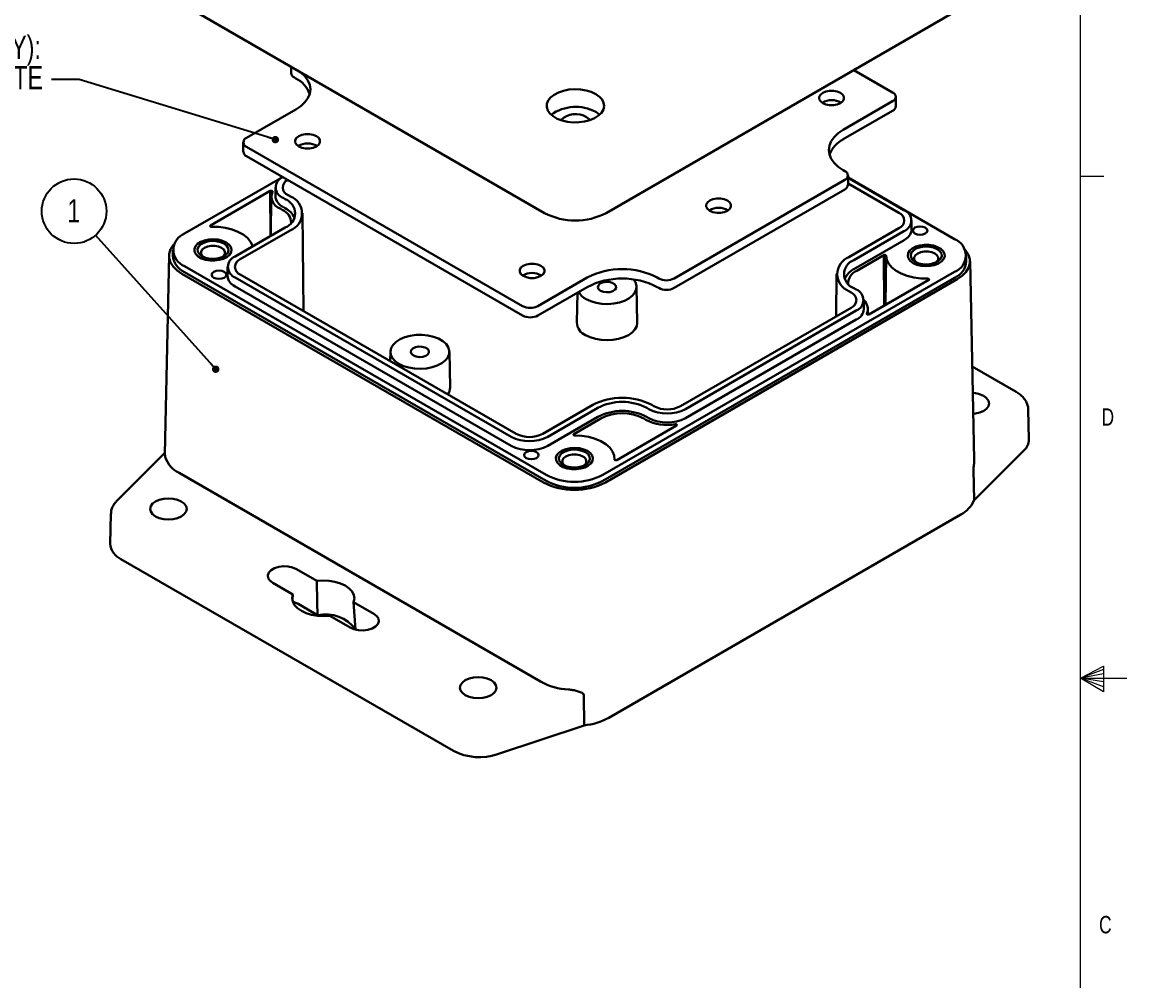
# Model space of a CAD drawing. Header units: inches. Extents: x 0.3 to 21.8, y 0.2 to 16.9.
# Drawn here: x 15.82 to 21.77, y 6.9 to 12.07 of the extents above; entities that cross this region are included whole.
import ezdxf

# ---------------------------------------------------------------- set-up
doc = ezdxf.new("R2010")
doc.units = ezdxf.units.IN
doc.header["$MEASUREMENT"] = 0
doc.layers.add('SLD-0', color=7, linetype='Continuous')
doc.styles.add('SLDTEXTSTYLE1', font='TXT', dxfattribs={"width": 0.75})
doc.dimstyles.new('SLDDIMSTYLE2', dxfattribs={"dimtxt": 0.18, "dimasz": 0.04, "dimexe": 0, "dimexo": 0.0625, "dimgap": 0, "dimtad": 0, "dimtih": 1, "dimtoh": 1, "dimdec": 0, "dimrnd": 1e-09, "dimzin": 0, "dimdsep": 46, "dimtxsty": 'Standard', "dimblk1": 'DOT', "dimblk2": 'DOT', "dimsah": 1, "dimcen": 0.09, "dimadec": 0, "dimazin": 0, "dimtfac": 0.04, "dimtdec": 0, "dimtofl": 0, "dimtmove": 0, "dimatfit": 3, "dimldrblk": 'DOT', "dimfxl": 0, "dimfrac": 2, "dimtolj": 1, "dimtzin": 0, "dimarcsym": 0})

# ---------------------------------------------------------------- blocks, each defined once
blk = doc.blocks.new('SW_NOTE_6')
at = {"layer": 'SLD-0', "color": 0, "char_height": 0.125, "attachment_point": 3, "style": 'SLDTEXTSTYLE1'}
for s, insert in [('WP-31B*15-PCB (REF. ONLY):', (-0.0569, 0.2366)), ('PCB TEMPLATE', (-0.0455, 0.0722))]:
    blk.add_mtext(s, dxfattribs=dict(at, insert=insert))
blk = doc.blocks.new('_DOT')
at = {"color": 0, "linetype": 'ByBlock', "lineweight": -2}
blk.add_line((-0.5, 0), (-1, 0), dxfattribs=at)
at = {"color": 0, "linetype": 'ByBlock', "const_width": 0.5}
blk.add_lwpolyline([(-0.25, 0, 1), (0.25, 0, 1)], format="xyb", close=True, dxfattribs=at)
blk = doc.blocks.new('SW_NOTE_7')
at = {"layer": 'SLD-0', "color": 0}
blk.add_circle((-0.1161, 0.1295), 0.174, dxfattribs=at)
at = {"layer": 'SLD-0', "color": 0, "insert": (-0.1174, 0.1944), "char_height": 0.125, "attachment_point": 2, "style": 'SLDTEXTSTYLE1'}
blk.add_mtext('1', dxfattribs=at)

msp = doc.modelspace()

# ---------------------------------------------------------------- linework, layer by layer
at = {"color": 7, "linetype": 'Continuous', "lineweight": 0}
for p, q in [((21.5229, 0.4106), (21.5229, 16.6606)), ((21.5229, 11.2436), (21.6479, 11.2436)), ((21.5229, 8.5356), (21.6469, 8.6011)), ((21.6469, 8.5827), (21.5229, 8.5356)), ((21.6469, 8.6011), (21.6469, 8.4623)), ((21.6469, 8.5587), (21.5229, 8.5356)), ((21.6469, 8.5164), (21.5229, 8.5356)), ((21.6469, 8.4896), (21.5229, 8.5356)), ((21.6469, 8.4623), (21.5229, 8.5356)), ((21.5229, 8.5356), (21.7729, 8.5356))]:
    msp.add_line(p, q, dxfattribs=at)
at = {"color": 7, "linetype": 'Continuous', "lineweight": 30}
for p, q in [((16.6721, 12.1759), (18.6329, 11.0439)), ((18.9652, 11.0439), (20.8638, 12.14)), ((17.2668, 11.8326), (17.2668, 11.7981)), ((20.5098, 11.6943), (20.3008, 11.8149)), ((17.284, 11.7741), (17.2919, 11.7696)), ((20.2439, 11.4928), (20.5098, 11.6463)), ((20.527, 11.6193), (20.527, 11.6703)), ((17.2919, 11.6026), (17.026, 11.4491)), ((20.2439, 11.4418), (20.5098, 11.5953)), ((17.0088, 11.4251), (17.0088, 11.3741)), ((17.026, 11.4011), (18.514, 10.5421)), ((17.026, 11.3501), (18.514, 10.4911)), ((20.2519, 11.2702), (20.2439, 11.2748)), ((17.2202, 11.238), (16.6922, 10.9333)), ((19.3316, 10.691), (20.2519, 11.2223)), ((20.2691, 11.1952), (20.2691, 11.2463)), ((20.8436, 10.9033), (20.2691, 11.235)), ((20.5708, 11.06), (20.2691, 11.2342)), ((20.5436, 11.0444), (20.2691, 11.2029)), ((16.8313, 10.9768), (17.1538, 11.163)), ((17.1556, 10.9201), (17.1538, 11.163)), ((17.1823, 11.1825), (17.1818, 11.1343)), ((17.2501, 11.1409), (17.2621, 11.134)), ((19.3316, 10.64), (20.2519, 11.1713)), ((17.1595, 11.1344), (17.1572, 10.9211)), ((17.223, 11.1252), (17.235, 11.1183)), ((17.2069, 11.0677), (17.2189, 11.0608)), ((17.2227, 11.0768), (17.2346, 11.0699)), ((17.3336, 10.5151), (17.328, 11.0429)), ((16.8313, 10.9711), (16.8313, 10.9768)), ((17.235, 10.966), (16.9651, 10.8102)), ((20.2737, 10.8062), (20.5436, 10.962)), ((20.612, 10.9555), (20.6115, 11.0037)), ((17.2621, 10.9503), (16.9922, 10.7945)), ((20.3008, 10.7906), (20.5708, 10.9464)), ((16.6289, 10.845), (16.6289, 10.8129)), ((20.3012, 10.7421), (20.5711, 10.8979)), ((16.6089, 10.8146), (16.5861, 9.7453)), ((20.317, 10.733), (20.4622, 10.8169)), ((20.4643, 10.5446), (20.4622, 10.8169)), ((20.4713, 10.5487), (20.4742, 10.8141)), ((20.9069, 10.7829), (20.9069, 10.8151)), ((20.9498, 9.7157), (20.9269, 10.7846)), ((16.6922, 10.7568), (18.641, 9.6318)), ((16.6922, 10.7246), (18.641, 9.5996)), ((16.9243, 10.7538), (16.9238, 10.7056)), ((18.9467, 9.6318), (20.8436, 10.7268)), ((16.6781, 10.7164), (18.6268, 9.5915)), ((16.9651, 10.6965), (18.4531, 9.8375)), ((16.9922, 10.7122), (18.4802, 9.8532)), ((18.5971, 10.5421), (18.863, 10.6956)), ((18.9467, 9.5996), (20.8436, 10.6947)), ((18.9609, 9.5915), (20.8577, 10.6865)), ((19.2406, 10.6956), (19.2486, 10.691)), ((20.2079, 10.7152), (20.2054, 10.487)), ((20.7045, 10.6833), (20.3821, 10.4971)), ((20.6993, 10.6803), (20.6993, 10.6902)), ((16.9647, 10.6481), (18.4527, 9.7891)), ((18.5971, 10.4911), (18.863, 10.6446)), ((18.81, 10.614), (18.8066, 10.4533)), ((19.1329, 10.4533), (19.1288, 10.6461)), ((19.2406, 10.6446), (19.2486, 10.64)), ((20.2857, 10.6157), (20.2737, 10.6226)), ((20.3128, 10.6313), (20.3008, 10.6382)), ((20.3541, 10.5268), (20.3536, 10.575)), ((19.3654, 10.0021), (20.2857, 10.5333)), ((19.3926, 9.9864), (20.3128, 10.5177)), ((20.3704, 10.4989), (20.3704, 10.5011)), ((20.3767, 10.496), (20.3764, 10.5269)), ((19.3929, 9.938), (20.3132, 10.4693)), ((17.8016, 10.2966), (17.8005, 10.2456)), ((18.1238, 10.1037), (18.1196, 10.2966)), ((21.1763, 10.0791), (20.9391, 10.2161)), ((18.6228, 9.8532), (18.8927, 10.009)), ((19.2108, 10.009), (19.2228, 10.0021)), ((18.65, 9.8375), (18.9199, 9.9933)), ((19.1837, 9.9933), (19.1957, 9.9864)), ((21.2446, 9.8228), (21.2411, 9.9841)), ((18.6503, 9.7891), (18.9202, 9.9449)), ((18.936, 9.9358), (18.7907, 9.8519)), ((19.0222, 9.7121), (19.3446, 9.8982)), ((19.1796, 9.9289), (19.1676, 9.9358)), ((19.1834, 9.9449), (19.1953, 9.938)), ((19.3378, 9.8943), (19.3378, 9.905)), ((18.7908, 9.8462), (18.7907, 9.8519)), ((16.5862, 9.7511), (16.3269, 9.4918)), ((19.0102, 9.7147), (19.0102, 9.7151)), ((19.0105, 9.7139), (19.0104, 9.7208)), ((21.2182, 9.7646), (20.9486, 9.495)), ((20.9453, 9.657), (20.9486, 9.495)), ((16.662, 9.6422), (18.6107, 8.5172)), ((16.2947, 9.4214), (16.2913, 9.2602)), ((18.9799, 8.3227), (20.8768, 9.4177)), ((16.3489, 9.1784), (18.1414, 8.1436)), ((17.2953, 9.1239), (17.4046, 9.0608)), ((17.2765, 8.9869), (17.1672, 9.05)), ((17.2765, 8.9869), (17.2747, 8.9601)), ((17.4087, 8.8757), (17.3041, 8.9361)), ((17.6036, 8.9459), (17.7129, 8.8828)), ((17.6036, 8.9459), (17.614, 8.7981)), ((17.5848, 8.8089), (17.4755, 8.872)), ((18.8448, 8.4444), (18.8461, 8.2812)), ((18.379, 8.1256), (18.8461, 8.2812))]:
    msp.add_line(p, q, dxfattribs=at)
at = {"color": 7, "linetype": 'Continuous', "lineweight": 30, "flags": 128}
for points in [[(17.3184, 11.8028), (17.3191, 11.8022), (17.341, 11.7816), (17.3571, 11.7592), (17.3668, 11.7357), (17.3701, 11.7116), (17.3668, 11.6875), (17.3571, 11.6639), (17.341, 11.6416), (17.3191, 11.621), (17.2919, 11.6026)], [(18.9086, 11.6853), (18.9285, 11.6713), (18.943, 11.6553), (18.9516, 11.6379), (18.954, 11.6198), (18.95, 11.6018), (18.9399, 11.5847), (18.924, 11.5691), (18.9029, 11.5557), (18.8777, 11.545), (18.8492, 11.5374), (18.8186, 11.5333), (18.7873, 11.5329), (18.7564, 11.536), (18.7273, 11.5428), (18.7011, 11.5527), (18.6789, 11.5655), (18.6617, 11.5806), (18.65, 11.5975), (18.6445, 11.6153), (18.6453, 11.6334), (18.6524, 11.651), (18.6655, 11.6675), (18.684, 11.6821), (18.7073, 11.6942), (18.7343, 11.7034), (18.764, 11.7092), (18.7951, 11.7115), (18.8264, 11.7102), (18.8565, 11.7052), (18.8843, 11.6968), (18.9086, 11.6853)], [(20.133, 11.6369), (20.1501, 11.6297), (20.1702, 11.626), (20.1913, 11.626), (20.2114, 11.6297), (20.2285, 11.6369), (20.2409, 11.6468), (20.2474, 11.6584), (20.2474, 11.6705), (20.2409, 11.6821), (20.2285, 11.692), (20.2114, 11.6992), (20.1913, 11.7029), (20.1702, 11.7029), (20.1501, 11.6992), (20.133, 11.692), (20.1206, 11.6821), (20.1141, 11.6705), (20.1141, 11.6584), (20.1206, 11.6468), (20.133, 11.6369)], [(18.8599, 11.5607), (18.874, 11.55), (18.8781, 11.5451)], [(18.9086, 11.5889), (18.9285, 11.5749), (18.9296, 11.5739)], [(17.3074, 11.4034), (17.3245, 11.3962), (17.3446, 11.3925), (17.3657, 11.3925), (17.3858, 11.3962), (17.4029, 11.4034), (17.4153, 11.4133), (17.4218, 11.4249), (17.4218, 11.4371), (17.4153, 11.4486), (17.4029, 11.4585), (17.3858, 11.4657), (17.3657, 11.4694), (17.3446, 11.4694), (17.3245, 11.4657), (17.3074, 11.4585), (17.295, 11.4486), (17.2885, 11.4371), (17.2885, 11.4249), (17.295, 11.4133), (17.3074, 11.4034)], [(20.2439, 11.2748), (20.2167, 11.2932), (20.1948, 11.3138), (20.1788, 11.3362), (20.169, 11.3597), (20.1657, 11.3838), (20.169, 11.4079), (20.1788, 11.4315), (20.1948, 11.4538), (20.2167, 11.4745), (20.2439, 11.4928)], [(17.1538, 11.163), (17.1556, 11.1637), (17.1578, 11.1641), (17.1601, 11.1641), (17.1623, 11.1636), (17.164, 11.1628), (17.1652, 11.1616), (17.1657, 11.1603), (17.1655, 11.159)], [(19.5238, 11.0562), (19.5409, 11.0491), (19.561, 11.0453), (19.5821, 11.0453), (19.6022, 11.0491), (19.6193, 11.0562), (19.6317, 11.0661), (19.6382, 11.0777), (19.6382, 11.0899), (19.6317, 11.1015), (19.6193, 11.1113), (19.6022, 11.1185), (19.5821, 11.1223), (19.561, 11.1223), (19.5409, 11.1185), (19.5238, 11.1113), (19.5114, 11.1015), (19.5049, 11.0899), (19.5049, 11.0777), (19.5114, 11.0661), (19.5238, 11.0562)], [(16.8365, 10.9699), (16.8345, 10.9701), (16.8325, 10.9705), (16.831, 10.9713), (16.8298, 10.9723), (16.8293, 10.9735), (16.8294, 10.9747), (16.8301, 10.9759), (16.8313, 10.9768)], [(17.0591, 10.8644), (17.0579, 10.8682), (17.0475, 10.8895), (17.0306, 10.9095), (17.0079, 10.9275), (16.98, 10.9428), (16.9479, 10.9551), (16.9125, 10.9638), (16.875, 10.9688), (16.8365, 10.9699)], [(20.6857, 10.9651), (20.6943, 10.9577), (20.6973, 10.949), (20.6943, 10.9403), (20.6857, 10.933), (20.673, 10.928), (20.6579, 10.9263), (20.6428, 10.928), (20.63, 10.933), (20.6215, 10.9403), (20.6185, 10.949), (20.6215, 10.9577), (20.63, 10.9651), (20.6428, 10.97), (20.6579, 10.9718), (20.673, 10.97), (20.6857, 10.9651)], [(16.9158, 10.8858), (16.896, 10.8947), (16.873, 10.9005), (16.8483, 10.9027), (16.8233, 10.9014), (16.7997, 10.8965), (16.779, 10.8883), (16.7624, 10.8775), (16.7511, 10.8646), (16.7456, 10.8505), (16.7464, 10.836), (16.7534, 10.8221), (16.7661, 10.8096), (16.7838, 10.7994), (16.8054, 10.792), (16.8295, 10.788), (16.8546, 10.7875), (16.879, 10.7907), (16.9013, 10.7973), (16.9202, 10.8068), (16.9342, 10.8188), (16.9427, 10.8324), (16.9451, 10.8468), (16.9412, 10.8611), (16.9312, 10.8744), (16.9158, 10.8858)], [(16.9158, 10.8858), (16.896, 10.8947), (16.873, 10.9005), (16.8483, 10.9027), (16.8233, 10.9014), (16.7997, 10.8965), (16.779, 10.8883), (16.7624, 10.8775), (16.7511, 10.8646), (16.7456, 10.8505), (16.7464, 10.836), (16.7534, 10.8221), (16.7661, 10.8096), (16.7838, 10.7994), (16.8054, 10.792), (16.8295, 10.788), (16.8546, 10.7875), (16.879, 10.7907), (16.9013, 10.7973), (16.9202, 10.8068), (16.9342, 10.8188), (16.9427, 10.8324), (16.9451, 10.8468), (16.9412, 10.8611), (16.9312, 10.8744), (16.9158, 10.8858)], [(16.6356, 10.8759), (16.6311, 10.8705), (16.617, 10.8482), (16.6098, 10.8248), (16.6098, 10.801), (16.617, 10.7776), (16.6311, 10.7552), (16.6516, 10.7347), (16.6781, 10.7164)], [(16.9043, 10.8792), (16.8852, 10.8874), (16.8629, 10.8922), (16.8392, 10.8932), (16.8159, 10.8903), (16.795, 10.8837), (16.7782, 10.874), (16.7668, 10.8619), (16.7617, 10.8485), (16.7634, 10.8348), (16.7717, 10.8219), (16.786, 10.8109), (16.805, 10.8026), (16.8274, 10.7978), (16.8511, 10.7968), (16.8744, 10.7998), (16.8953, 10.8064), (16.9121, 10.8161), (16.9235, 10.8281), (16.9286, 10.8416), (16.9269, 10.8553), (16.9186, 10.8682), (16.9043, 10.8792)], [(16.8911, 10.8563), (16.8746, 10.8632), (16.8553, 10.8668), (16.835, 10.8668), (16.8156, 10.8632), (16.7992, 10.8563), (16.7873, 10.8468), (16.781, 10.8356), (16.781, 10.8239), (16.7873, 10.8127), (16.7934, 10.8071)], [(16.8969, 10.8071), (16.903, 10.8127), (16.9093, 10.8239), (16.9093, 10.8356), (16.903, 10.8468), (16.8911, 10.8563)], [(20.62, 10.7743), (20.6398, 10.7654), (20.6628, 10.7596), (20.6876, 10.7574), (20.7125, 10.7587), (20.7361, 10.7636), (20.7568, 10.7718), (20.7734, 10.7826), (20.7848, 10.7955), (20.7903, 10.8096), (20.7895, 10.8241), (20.7825, 10.838), (20.7697, 10.8505), (20.752, 10.8607), (20.7304, 10.8681), (20.7064, 10.8721), (20.6813, 10.8726), (20.6568, 10.8694), (20.6345, 10.8628), (20.6157, 10.8533), (20.6016, 10.8413), (20.5931, 10.8277), (20.5908, 10.8133), (20.5947, 10.799), (20.6046, 10.7857), (20.62, 10.7743)], [(20.62, 10.7743), (20.6398, 10.7654), (20.6628, 10.7596), (20.6876, 10.7574), (20.7125, 10.7587), (20.7361, 10.7636), (20.7568, 10.7718), (20.7734, 10.7826), (20.7848, 10.7955), (20.7903, 10.8096), (20.7895, 10.8241), (20.7825, 10.838), (20.7697, 10.8505), (20.752, 10.8607), (20.7304, 10.8681), (20.7064, 10.8721), (20.6813, 10.8726), (20.6568, 10.8694), (20.6345, 10.8628), (20.6157, 10.8533), (20.6016, 10.8413), (20.5931, 10.8277), (20.5908, 10.8133), (20.5947, 10.799), (20.6046, 10.7857), (20.62, 10.7743)], [(20.6316, 10.7809), (20.6506, 10.7727), (20.6729, 10.7679), (20.6967, 10.7669), (20.72, 10.7698), (20.7409, 10.7764), (20.7577, 10.7861), (20.7691, 10.7982), (20.7742, 10.8116), (20.7725, 10.8253), (20.7641, 10.8382), (20.7499, 10.8492), (20.7308, 10.8575), (20.7085, 10.8623), (20.6847, 10.8633), (20.6615, 10.8603), (20.6406, 10.8537), (20.6237, 10.844), (20.6123, 10.832), (20.6073, 10.8185), (20.609, 10.8048), (20.6173, 10.7919), (20.6316, 10.7809)], [(20.8577, 10.6865), (20.8842, 10.7047), (20.9048, 10.7253), (20.9189, 10.7476), (20.926, 10.771), (20.926, 10.7948), (20.9189, 10.8182), (20.9048, 10.8406), (20.9002, 10.8459)], [(20.4622, 10.8169), (20.4639, 10.8176), (20.4658, 10.818), (20.4679, 10.8181), (20.4698, 10.8178), (20.4716, 10.8172), (20.473, 10.8163), (20.4739, 10.8152), (20.4742, 10.8141)], [(20.4742, 10.8141), (20.4779, 10.7919), (20.4884, 10.7706), (20.5052, 10.7506), (20.528, 10.7326), (20.5558, 10.7173), (20.588, 10.705), (20.6234, 10.6963), (20.6609, 10.6913), (20.6993, 10.6902)], [(20.7424, 10.7771), (20.7486, 10.7828), (20.7549, 10.7939), (20.7549, 10.8057), (20.7486, 10.8168), (20.7366, 10.8263), (20.7202, 10.8332), (20.7009, 10.8369), (20.6806, 10.8369), (20.6612, 10.8332), (20.6448, 10.8263), (20.6328, 10.8168), (20.6266, 10.8057), (20.6266, 10.7939), (20.6328, 10.7828), (20.639, 10.7771)], [(16.8501, 10.695), (16.8416, 10.7024), (16.8386, 10.7111), (16.8416, 10.7198), (16.8501, 10.7272), (16.8629, 10.7321), (16.878, 10.7338), (16.893, 10.7321), (16.9058, 10.7272), (16.9143, 10.7198), (16.9173, 10.7111), (16.9143, 10.7024), (16.9058, 10.695), (16.893, 10.6901), (16.878, 10.6884), (16.8629, 10.6901), (16.8501, 10.695)], [(18.518, 10.7046), (18.535, 10.6974), (18.5551, 10.6936), (18.5763, 10.6936), (18.5963, 10.6974), (18.6134, 10.7046), (18.6258, 10.7144), (18.6324, 10.726), (18.6324, 10.7382), (18.6258, 10.7498), (18.6134, 10.7597), (18.5963, 10.7668), (18.5763, 10.7706), (18.5551, 10.7706), (18.535, 10.7668), (18.518, 10.7597), (18.5056, 10.7498), (18.499, 10.7382), (18.499, 10.726), (18.5056, 10.7144), (18.518, 10.7046)], [(19.1123, 10.6857), (19.1227, 10.6703), (19.1284, 10.652), (19.1275, 10.6334), (19.1203, 10.6153), (19.1068, 10.5984), (19.0878, 10.5835), (19.0639, 10.571), (19.0362, 10.5616), (19.0057, 10.5556), (18.9738, 10.5532), (18.9417, 10.5546), (18.9108, 10.5597), (18.8822, 10.5683), (18.8573, 10.5801)], [(18.935, 10.6249), (18.9247, 10.6335), (18.9206, 10.6437), (18.9231, 10.654), (18.9319, 10.6632), (18.9458, 10.6698), (18.963, 10.6731), (18.981, 10.6727), (18.9976, 10.6684), (19.0104, 10.6611), (19.0177, 10.6515), (19.0185, 10.6411), (19.0128, 10.6312), (19.0012, 10.6232), (18.9854, 10.6181), (18.9675, 10.6166), (18.9499, 10.619), (18.935, 10.6249)], [(20.6993, 10.6902), (20.7014, 10.69), (20.7033, 10.6896), (20.7049, 10.6888), (20.706, 10.6878), (20.7066, 10.6866), (20.7065, 10.6854), (20.7058, 10.6843), (20.7045, 10.6833)], [(20.3821, 10.4971), (20.3802, 10.4964), (20.378, 10.496), (20.3757, 10.496), (20.3736, 10.4965), (20.3718, 10.4973), (20.3706, 10.4985), (20.3701, 10.4998), (20.3704, 10.5011)], [(19.1329, 10.4533), (19.1329, 10.4521), (19.1298, 10.4337), (19.1205, 10.4161), (19.1054, 10.3998), (19.0851, 10.3855), (19.0604, 10.3738), (19.0322, 10.3651), (19.0016, 10.3597), (18.9698, 10.3579), (18.9379, 10.3597), (18.9073, 10.3651), (18.8791, 10.3738), (18.8544, 10.3855)], [(17.8481, 10.2305), (17.8278, 10.2449), (17.8129, 10.2614), (17.804, 10.2793), (17.8016, 10.2978), (17.8057, 10.3162), (17.8161, 10.3338), (17.8324, 10.3498), (17.854, 10.3636), (17.8799, 10.3746), (17.9092, 10.3823), (17.9405, 10.3865), (17.9727, 10.387), (18.0044, 10.3837), (18.0342, 10.3768), (18.0611, 10.3666), (18.0839, 10.3535), (18.1016, 10.338), (18.1135, 10.3207), (18.1192, 10.3024), (18.1184, 10.2839), (18.1111, 10.2658), (18.0977, 10.2489), (18.0786, 10.2339), (18.0547, 10.2215), (18.027, 10.212), (17.9966, 10.206), (17.9646, 10.2037), (17.9325, 10.2051), (17.9016, 10.2102), (17.8731, 10.2188), (17.8481, 10.2305)], [(17.9258, 10.2754), (17.9156, 10.284), (17.9114, 10.2942), (17.9139, 10.3045), (17.9227, 10.3136), (17.9367, 10.3203), (17.9538, 10.3236), (17.9719, 10.3231), (17.9884, 10.3189), (18.0012, 10.3115), (18.0085, 10.302), (18.0093, 10.2915), (18.0036, 10.2816), (17.992, 10.2736), (17.9762, 10.2685), (17.9583, 10.2671), (17.9407, 10.2695), (17.9258, 10.2754)], [(20.9445, 9.9611), (20.9564, 9.9625), (20.9802, 9.9682), (21.0006, 9.9772), (21.0162, 9.989), (21.026, 10.0027), (21.0294, 10.0174), (21.026, 10.0321), (21.0162, 10.0458), (21.0006, 10.0576)], [(19.3446, 9.8982), (19.346, 9.8993), (19.3466, 9.9006), (19.3465, 9.9019), (19.3457, 9.9031), (19.3443, 9.9041), (19.3423, 9.9048), (19.3401, 9.9051), (19.3378, 9.905)], [(18.7907, 9.8519), (18.7895, 9.851), (18.7888, 9.8499), (18.7887, 9.8487), (18.7892, 9.8476), (18.7902, 9.8465), (18.7917, 9.8457), (18.7936, 9.8452), (18.7956, 9.845)], [(18.7956, 9.845), (18.8339, 9.8429), (18.871, 9.8369), (18.9056, 9.8271), (18.9367, 9.814), (18.9633, 9.7979), (18.9845, 9.7794), (18.9996, 9.7589), (19.0083, 9.7373), (19.0102, 9.7151)], [(18.8646, 9.7609), (18.8799, 9.7494), (18.8899, 9.7362), (18.8938, 9.7219), (18.8915, 9.7075), (18.883, 9.6938), (18.8689, 9.6819), (18.8501, 9.6723), (18.8277, 9.6657), (18.8033, 9.6626), (18.7782, 9.663), (18.7541, 9.6671), (18.7326, 9.6744), (18.7148, 9.6847), (18.7021, 9.6971), (18.6951, 9.711), (18.6943, 9.7255), (18.6998, 9.7396), (18.7112, 9.7525), (18.7277, 9.7634), (18.7485, 9.7715), (18.772, 9.7764), (18.797, 9.7778), (18.8218, 9.7755), (18.8448, 9.7697), (18.8646, 9.7609)], [(18.8646, 9.7609), (18.8799, 9.7494), (18.8899, 9.7362), (18.8938, 9.7219), (18.8915, 9.7075), (18.883, 9.6938), (18.8689, 9.6819), (18.8501, 9.6723), (18.8277, 9.6657), (18.8033, 9.6626), (18.7782, 9.663), (18.7541, 9.6671), (18.7326, 9.6744), (18.7148, 9.6847), (18.7021, 9.6971), (18.6951, 9.711), (18.6943, 9.7255), (18.6998, 9.7396), (18.7112, 9.7525), (18.7277, 9.7634), (18.7485, 9.7715), (18.772, 9.7764), (18.797, 9.7778), (18.8218, 9.7755), (18.8448, 9.7697), (18.8646, 9.7609)], [(18.534, 9.7229), (18.5468, 9.718), (18.5618, 9.7163), (18.5769, 9.718), (18.5897, 9.7229), (18.5982, 9.7303), (18.6012, 9.739), (18.5982, 9.7477), (18.5897, 9.7551), (18.5769, 9.76), (18.5618, 9.7617), (18.5468, 9.76), (18.534, 9.7551), (18.5255, 9.7477), (18.5225, 9.739), (18.5255, 9.7303), (18.534, 9.7229)], [(18.853, 9.7542), (18.8673, 9.7432), (18.8756, 9.7303), (18.8773, 9.7166), (18.8722, 9.7032), (18.8608, 9.6911), (18.844, 9.6814), (18.8231, 9.6748), (18.7998, 9.6719), (18.7761, 9.6729), (18.7538, 9.6777), (18.7347, 9.6859), (18.7204, 9.6969), (18.7121, 9.7098), (18.7104, 9.7235), (18.7155, 9.7369), (18.7269, 9.749), (18.7437, 9.7587), (18.7646, 9.7653), (18.7879, 9.7682), (18.8116, 9.7672), (18.834, 9.7624), (18.853, 9.7542)], [(18.7421, 9.6821), (18.736, 9.6878), (18.7297, 9.6989), (18.7297, 9.7106), (18.736, 9.7218), (18.7479, 9.7313), (18.7644, 9.7382), (18.7837, 9.7418), (18.804, 9.7418), (18.8234, 9.7382), (18.8398, 9.7313)], [(19.0102, 9.7151), (19.0105, 9.7139), (19.0113, 9.7128), (19.0126, 9.7119), (19.0144, 9.7112), (19.0164, 9.7109), (19.0185, 9.711), (19.0205, 9.7113), (19.0222, 9.7121)], [(16.6745, 9.4887), (16.6901, 9.4769), (16.7, 9.4632), (16.7033, 9.4485), (16.7, 9.4338), (16.6901, 9.4201), (16.6745, 9.4084), (16.6541, 9.3993), (16.6304, 9.3937), (16.6049, 9.3917), (16.5794, 9.3937), (16.5557, 9.3993), (16.5353, 9.4084), (16.5197, 9.4201), (16.5098, 9.4338), (16.5065, 9.4485), (16.5098, 9.4632), (16.5197, 9.4769), (16.5353, 9.4887), (16.5557, 9.4977), (16.5794, 9.5034), (16.6049, 9.5054), (16.6304, 9.5034), (16.6541, 9.4977), (16.6745, 9.4887)], [(17.1672, 9.05), (17.1518, 9.0619), (17.1428, 9.0758), (17.141, 9.0907), (17.1464, 9.1052), (17.1588, 9.1183), (17.177, 9.1288), (17.1996, 9.1359), (17.2248, 9.1391), (17.2505, 9.138), (17.2747, 9.1328), (17.2953, 9.1239)], [(17.4046, 9.0608), (17.4378, 9.063), (17.471, 9.0613), (17.503, 9.0559), (17.5325, 9.0469), (17.5584, 9.0347), (17.5795, 9.0198), (17.5951, 9.0028), (17.6045, 8.9843), (17.6074, 8.9651), (17.6036, 8.9459)], [(17.4755, 8.872), (17.4424, 8.8698), (17.4091, 8.8715), (17.3771, 8.8769), (17.3476, 8.8859), (17.3217, 8.8981), (17.3006, 8.913), (17.285, 8.9301), (17.2756, 8.9485), (17.2728, 8.9677), (17.2765, 8.9869)], [(17.3041, 8.9361), (17.2827, 8.9455), (17.2743, 8.948)], [(17.7129, 8.8828), (17.7283, 8.8709), (17.7373, 8.857), (17.7392, 8.8421), (17.7337, 8.8276), (17.7213, 8.8145), (17.7031, 8.804), (17.6805, 8.7969), (17.6553, 8.7937), (17.6296, 8.7948), (17.6055, 8.8), (17.5848, 8.8089)], [(18.3448, 8.5244), (18.3605, 8.5127), (18.3703, 8.499), (18.3737, 8.4843), (18.3703, 8.4696), (18.3605, 8.4559), (18.3448, 8.4441), (18.3244, 8.4351), (18.3007, 8.4294), (18.2752, 8.4275), (18.2498, 8.4294), (18.226, 8.4351), (18.2056, 8.4441), (18.19, 8.4559), (18.1802, 8.4696), (18.1768, 8.4843), (18.1802, 8.499), (18.19, 8.5127), (18.2056, 8.5244), (18.226, 8.5335), (18.2498, 8.5392), (18.2752, 8.5411), (18.3007, 8.5392), (18.3244, 8.5335), (18.3448, 8.5244)]]:
    msp.add_lwpolyline(points, dxfattribs=at)
at = {"color": 7, "linetype": 'Continuous', "lineweight": 30}
for centre, radius, start, end in [((17.2962, 11.801), 0.0295, 185.6948, 245.62534), ((17.2243, 11.6342), 0.1513, 20.05023, 63.45879), ((20.5007, 11.6703), 0.0256, 290.78342, 69.21658), ((18.8005, 11.39), 0.2264, 61.47571, 125.69606), ((20.1807, 11.5543), 0.0988, 58.92158, 121.07842), ((20.4976, 11.6222), 0.0295, 294.37466, 354.3052), ((18.8003, 11.4597), 0.1173, 59.50054, 133.23701), ((17.0351, 11.4251), 0.0256, 110.78342, 249.21658), ((20.3116, 11.3064), 0.1513, 116.54121, 159.94977), ((17.3551, 11.3208), 0.0988, 58.92158, 121.07842), ((17.0382, 11.377), 0.0295, 185.6948, 245.62534), ((20.2428, 11.2463), 0.0256, 290.78342, 69.21658), ((17.2443, 11.1818), 0.0605, 112.70489, 249.456), ((17.2654, 11.1818), 0.0437, 113.43773, 249.54458), ((17.2319, 11.1341), 0.071, 159.43086, 249.38783), ((20.2397, 11.1982), 0.0295, 294.37466, 354.3052), ((17.2502, 11.1397), 0.0687, 184.49479, 246.35096), ((17.2061, 11.0421), 0.0815, 290.78342, 69.21658), ((17.2263, 11.0421), 0.0986, 291.31255, 68.68745), ((17.1894, 10.9892), 0.0774, 0.88194, 67.57098), ((17.1848, 10.9723), 0.1096, 24.28, 62.93102), ((18.799, 11.3629), 0.3596, 242.48054, 297.51946), ((19.5716, 10.9736), 0.0988, 58.92158, 121.07842), ((20.528, 11.0032), 0.044, 290.78342, 69.21658), ((20.5492, 11.0032), 0.0608, 290.78342, 69.21658), ((16.7267, 10.845), 0.0947, 111.31255, 248.68745), ((20.5453, 10.9596), 0.0668, 292.68664, 356.46762), ((20.8092, 10.8151), 0.0947, 291.31255, 68.68745), ((16.737, 10.8236), 0.1086, 185.65338, 245.66676), ((16.9867, 10.7533), 0.0608, 110.78342, 249.21658), ((17.0078, 10.7533), 0.044, 110.78342, 249.21658), ((20.3096, 10.7144), 0.0986, 111.31255, 248.68745), ((20.3298, 10.7144), 0.0815, 110.78342, 249.21658), ((20.8015, 10.7918), 0.1058, 293.46213, 355.21773), ((19.0518, 10.3345), 0.4075, 62.39104, 117.60896), ((20.3511, 10.6446), 0.1096, 117.06898, 155.72), ((20.3486, 10.6601), 0.0795, 113.41568, 178.1314), ((16.9923, 10.711), 0.0687, 184.49479, 246.35096), ((18.5657, 10.622), 0.0988, 58.92158, 121.07842), ((19.0518, 10.2835), 0.4075, 62.39104, 117.60896), ((19.2901, 10.7712), 0.0903, 242.60967, 297.39033), ((18.902, 10.6663), 0.0971, 209.55889, 242.57963), ((19.2901, 10.7201), 0.0903, 242.60967, 297.39033), ((20.2701, 10.5745), 0.044, 290.78342, 69.21658), ((20.2913, 10.5745), 0.0608, 290.78342, 69.21658), ((20.312, 10.5261), 0.0635, 336.80134, 49.10016), ((18.5556, 10.6223), 0.0903, 242.60967, 297.39033), ((18.5556, 10.5712), 0.0903, 242.60967, 297.39033), ((20.2874, 10.5309), 0.0668, 292.68664, 356.46762), ((18.8843, 10.4574), 0.0778, 183.00393, 247.36572), ((18.0617, 10.1038), 0.0621, 322.81208, 359.9865), ((20.935, 9.9353), 0.1388, 61.81076, 87.06377), ((19.0518, 9.7037), 0.3442, 62.48054, 117.51946), ((19.0518, 9.7387), 0.2868, 62.60967, 117.39033), ((19.0518, 9.691), 0.286, 62.60967, 117.39033), ((19.0518, 9.7123), 0.2517, 62.60967, 117.39033), ((19.2941, 10.1764), 0.214, 242.60967, 297.39033), ((19.2941, 10.1397), 0.155, 242.60967, 297.39033), ((19.294, 10.1502), 0.2491, 242.66488, 280.1347), ((19.2941, 10.1287), 0.2147, 242.60967, 297.39033), ((18.5515, 10.0275), 0.214, 242.60967, 297.39033), ((18.5515, 9.9908), 0.155, 242.60967, 297.39033), ((18.5515, 9.9798), 0.2147, 242.60967, 297.39033), ((21.1656, 9.8235), 0.079, 311.78527, 359.50082), ((16.7245, 9.77), 0.1423, 196.55096, 243.93535), ((18.8301, 9.7052), 0.0278, 303.76064, 69.63987), ((18.7939, 9.9121), 0.3615, 242.48054, 297.51946), ((18.7939, 9.9252), 0.3309, 242.48054, 297.51946), ((18.7939, 9.8931), 0.3309, 242.48054, 297.51946), ((20.8071, 9.5545), 0.1535, 296.98413, 337.19012), ((16.3902, 9.2687), 0.0993, 184.94964, 245.42001), ((17.4519, 8.6788), 0.2015, 35.98818, 102.38754), ((18.7811, 8.8319), 0.3578, 241.56573, 266.9312), ((18.8108, 8.6317), 0.3523, 275.74341, 298.68515), ((18.2818, 8.4184), 0.3086, 242.93848, 288.36912)]:
    msp.add_arc(centre, radius, start, end, dxfattribs=at)
for points, knots in [([(21.2411, 9.9846), (21.2411, 9.9847), (21.2418, 9.9924), (21.238, 10.0076), (21.2297, 10.0287), (21.2159, 10.048), (21.1983, 10.0652), (21.1836, 10.0745), (21.1763, 10.0791)], [0, 0, 0, 0, 0.004212, 0.200193, 0.394045, 0.591881, 0.798547, 1, 1, 1, 1]), ([(16.5863, 9.7453), (16.5862, 9.7439), (16.5861, 9.74), (16.5873, 9.7335), (16.5881, 9.7295)], [0, 0, 0, 0, 0.3725231, 1, 1, 1, 1]), ([(20.9453, 9.657), (20.9453, 9.6585), (20.9454, 9.6619), (20.9461, 9.67), (20.948, 9.6853), (20.9502, 9.7023), (20.9493, 9.7123), (20.949, 9.7157)], [0, 0, 0, 0, 0.0740587, 0.1696335, 0.3511765, 0.7820861, 1, 1, 1, 1]), ([(16.3269, 9.4918), (16.3233, 9.488), (16.3144, 9.4785), (16.3038, 9.4612), (16.2961, 9.441), (16.2955, 9.4273), (16.2952, 9.4209)], [0, 0, 0, 0, 0.18936, 0.478888, 0.757062, 1, 1, 1, 1]), ([(18.7619, 8.4746), (18.77, 8.474), (18.778, 8.4729), (18.7938, 8.4701), (18.8017, 8.4683), (18.8168, 8.4642), (18.8241, 8.4618), (18.8342, 8.457), (18.8374, 8.4552), (18.8427, 8.4507), (18.8448, 8.4478), (18.8448, 8.4444)], [0, 0, 0, 0, 0.25, 0.25, 0.5, 0.5, 0.75, 0.75, 0.875, 0.875, 1, 1, 1, 1])]:
    msp.add_open_spline(points, degree=3, knots=knots, dxfattribs=at)
msp.add_open_spline([(17.4046, 9.0608), (17.4059, 8.9991), (17.4073, 8.9374), (17.4087, 8.8757)], degree=3, dxfattribs=at)

# ---------------------------------------------------------------- block references
at = {"layer": 'SLD-0'}
for name, p in [('SW_NOTE_6', (15.974, 11.7637)), ('SW_NOTE_7', (16.2123, 10.9242))]:
    msp.add_blockref(name, p, dxfattribs=at)

# ---------------------------------------------------------------- texts
at = {"color": 7, "linetype": 'Continuous', "lineweight": 0, "char_height": 0.0937, "attachment_point": 1, "style": 'SLDTEXTSTYLE1'}
for s, insert in [('D', (21.6359, 9.9909)), ('C', (21.6227, 7.2537))]:
    msp.add_mtext(s, dxfattribs=dict(at, insert=insert))

# ---------------------------------------------------------------- leaders
at = {"layer": 'SLD-0'}
for points in [[(17.1814, 11.4397), (16.124, 11.7637), (15.974, 11.7637)], [(16.8598, 10.2018), (16.2123, 10.9242)]]:
    msp.add_leader(points, dimstyle='SLDDIMSTYLE2', dxfattribs=at)

doc.saveas('drawing.dxf')
